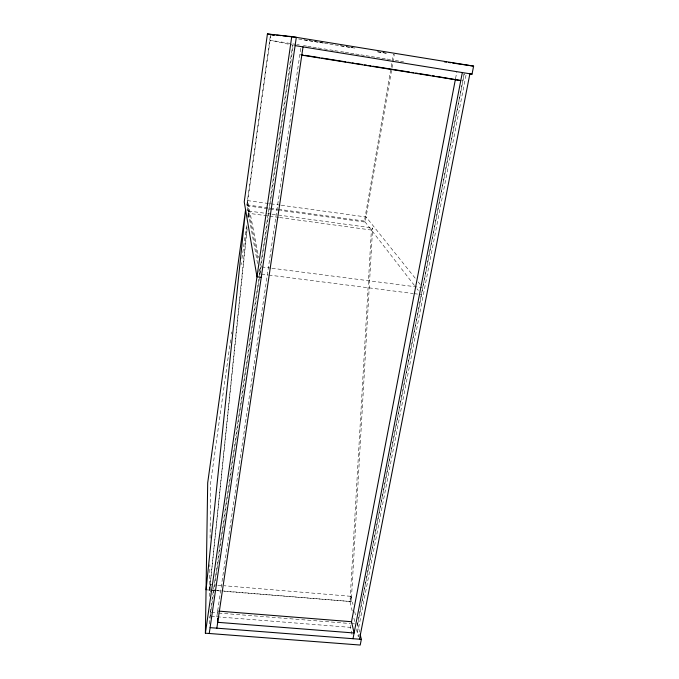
<?xml version="1.0" encoding="UTF-8"?>
<svg xmlns="http://www.w3.org/2000/svg" width="679" height="679" viewBox="0 0 679 679"><rect width="100%" height="100%" fill="white"/><g stroke="black" fill="none" stroke-linecap="round" stroke-linejoin="round"><path stroke-width="0.51" stroke-dasharray="3.4 2.55" d="M210.167 618.34L210.227 610.845M210.371 591.944L210.431 584.594L216.771 585.12M209.327 623.959L209.395 616.54M209.582 596.434L209.862 564.648M210.1 538.167L210.6 483.1L230.826 338.261M352.189 610.981L349.999 601.687L371.396 230.037L372.627 227.949L279.366 215.192M224.409 591.307L351.264 601.577L372.627 227.949M247.131 228.984L209.633 590.085L246.986 226.947M247.945 217.603L248.709 210.21L246.621 209.93M248.327 217.373L248.972 211.042L266.788 213.478M257.545 263.528L246.867 204.905L270.548 34.459M270.862 34.493L247.046 205.847L279.459 210.303M231.412 334.06L231.7 331.963M241.087 264.793L241.376 262.688M241.962 258.495L246.8 223.858M247.827 216.508L248.709 210.21M209.633 590.085L210.431 584.594M210.21 612.39L292.674 45.086M210.184 616.269L293.286 45.221M216.813 616.795L301.043 46.469M414.402 285.418L364.436 221.082L393.328 54.371L394.295 54.507L365.217 222.084L280.512 210.439M349.999 601.687L351.018 596.323L224.172 585.739M350.831 625.274L350.432 627.354L352.299 635.612M455.575 78.433L456.891 71.584M464.088 73.824L356.798 627.854L358.818 636.376M357.68 624.12L464.283 73.816M465.998 75.199L358.614 627.999L356.509 627.837M248.972 211.042L248.395 213.265L278.619 217.382M211.135 616.345L351.247 627.421M211.271 612.475L217.586 612.976M218.638 613.061L350.313 623.534M351.366 623.619L354.523 623.874M217.823 585.205L223.111 585.646M211.11 589.983L214.275 590.246M215.328 590.331L220.599 590.764M221.651 590.857L351.264 601.577M206.051 589.788L215.964 590.611M217.025 590.696L220.191 590.959M270.929 268.12L260.447 266.771L260.057 264.7M271.973 268.256L421.795 287.59M261.517 274.104L267.789 274.902M268.833 275.037L413.155 293.515M414.198 293.651L421.515 294.584M279.663 217.526L371.396 230.037M246.867 204.905L277.312 209.098M278.365 209.242L364.436 221.082M267.84 213.622L270.98 214.046M272.033 214.191L278.314 215.048M280.232 205.126L247.767 200.636L258.665 257.468M281.276 205.27L366.1 216.991L415.59 278.679M296.18 44.415L270.064 40.205L289.093 44.313M297.224 44.585L299.312 44.924M303.496 45.595L306.628 46.104M307.672 46.265L311.848 46.944M312.892 47.114L317.076 47.785M318.12 47.954L333.788 50.484M334.832 50.653L344.236 52.164M345.28 52.334L349.456 53.013M350.5 53.183L354.676 53.853M355.728 54.023L359.904 54.693M360.948 54.863L365.124 55.542M366.168 55.703L370.352 56.382M371.396 56.552L375.572 57.223M376.616 57.392L380.792 58.063M381.836 58.233L386.02 58.912M387.064 59.081L391.24 59.752M304.336 39.917L308.521 40.596M309.565 40.765L313.749 41.444M314.793 41.614L318.977 42.293M320.03 42.463L324.214 43.142M340.951 45.858L345.136 46.537M346.18 46.707L350.364 47.386M351.408 47.555L355.592 48.234M377.558 51.799L381.742 52.478M382.795 52.648L386.979 53.318M298.641 39.009L302.8 39.688M303.844 39.857L308.003 40.528M309.047 40.698L313.206 41.377M314.25 41.546L318.409 42.217M319.453 42.387L323.611 43.066M324.655 43.227L328.814 43.906M329.858 44.076L334.017 44.746M335.061 44.916L339.22 45.595M340.264 45.765L349.626 47.284M350.661 47.454L352.749 47.785M377.719 51.833L381.878 52.512M382.922 52.682L387.081 53.352M395.399 60.456L399.541 61.195M400.576 61.382L403.691 61.933M290.094 44.525L294.092 45.391M418.23 281.972L420.208 284.442M416.991 288.753L418.281 290.417M351.018 596.323L352.978 604.522M354.701 611.694L355.686 615.794M357.409 622.966L359.615 632.183M353.895 618.213L354.871 622.337M356.568 629.56L358.274 636.792M247.232 202.325L257.969 259.785M259.692 269.011L260.481 273.213M258.86 270.743L259.429 273.832M217.662 611.032L217.67 613.086"/><path stroke-width="1.02" d="M360.108 634.237L361.338 639.355L360.226 645.05L205.389 633.193L207.698 482.811L245.577 209.786L206.051 589.788M295.093 45.612L472.041 74.13L473.611 66.118L291.758 36.59L267.424 33.95L244.236 201.909L256.976 276.803L261.254 277.346M205.389 633.193L291.758 36.59M209.242 633.49L296.307 37.328L289.093 36.522M216.847 628.168L303.029 46.885M351.425 622.151L455.49 78.874M353.004 638.71L462.331 72.56M359.488 639.219L469.885 73.782M210.1 627.651L361.338 639.355M218.714 611.117L351.51 621.718L354.107 632.989L217.721 622.32L217.696 618.213M270.548 34.459L274.927 34.943M276.735 35.147L281.038 35.622M282.914 35.834L287.149 36.31M444.389 61.84L446.476 62.145M448.564 62.451L450.652 62.757M452.74 63.062L473.611 66.118M300.899 54.685L302.987 55.024M305.075 55.355L319.69 57.698M321.778 58.029L345.789 61.874M347.877 62.205L349.957 62.536M352.045 62.875L354.132 63.206M356.22 63.537L362.484 64.539M364.572 64.878L366.66 65.209M368.748 65.54L370.836 65.88M372.924 66.211L409.462 72.059M411.55 72.39L413.638 72.729M415.726 73.06L417.814 73.391M419.902 73.731L430.342 75.394M432.43 75.734L434.518 76.065M436.605 76.396L460.786 80.555L301.807 55.126M270.862 34.493L274.002 35.002M267.424 33.95L273.671 34.96M469.97 73.756L472.041 74.13"/></g></svg>
